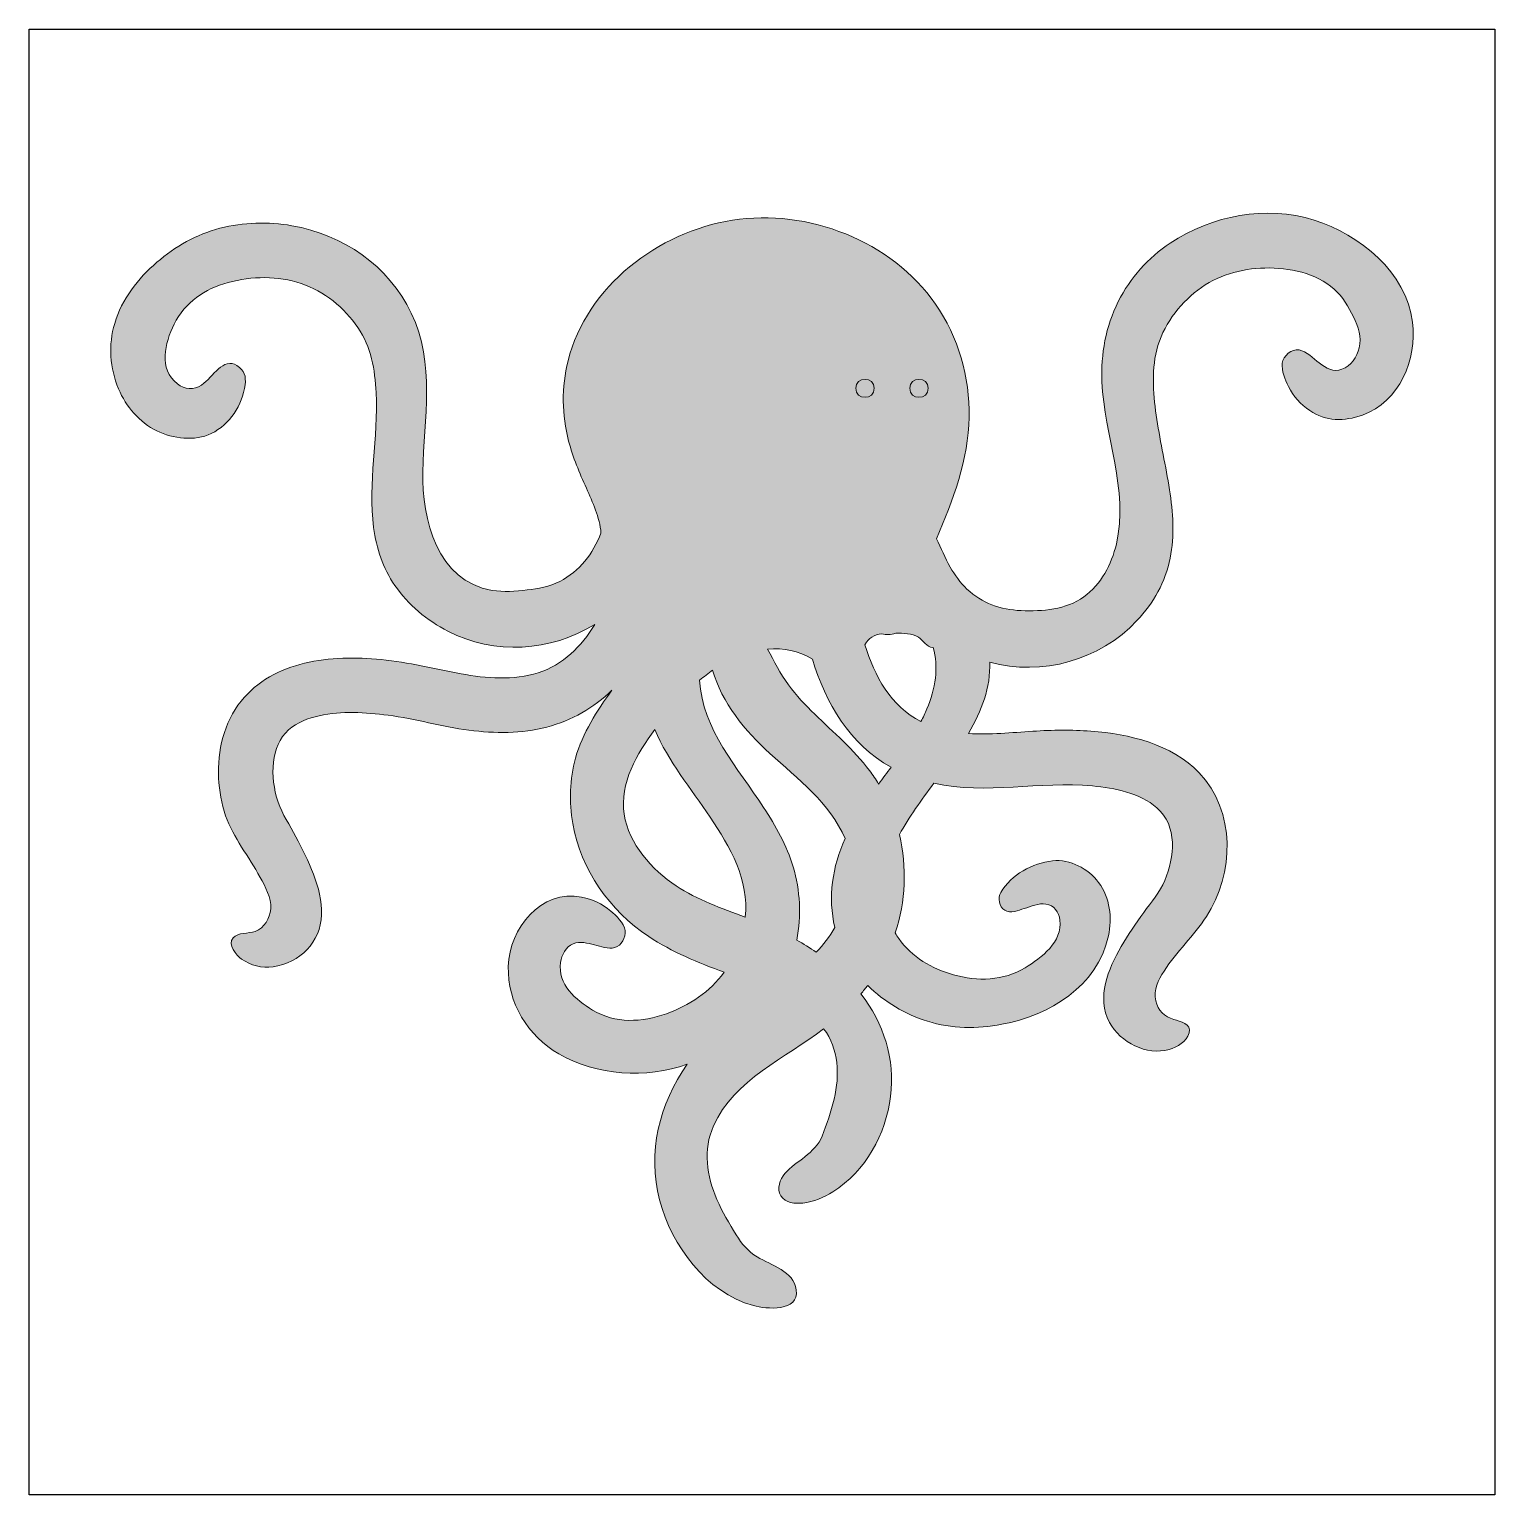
# Model space of a CAD drawing. Header units: inches. Extents: x 0 to 114, y 0 to 114.
import ezdxf

# ---------------------------------------------------------------- set-up
doc = ezdxf.new("R2010")
doc.units = ezdxf.units.IN
doc.header["$MEASUREMENT"] = 0
doc.layers.add('Image Background', color=7, linetype='Continuous')
doc.layers.add('Layer 1', color=7, linetype='Continuous')
picture_1 = doc.add_image_def('image1.png', size_in_pixel=(1350, 1350))

msp = doc.modelspace()

# ---------------------------------------------------------------- hatches: boundary and pattern name
at = {"layer": 'Layer 1', "true_color": 0x90278e}
h = msp.add_hatch(color=217, dxfattribs=at)
h.dxf.hatch_style = 2
edge = h.paths.add_edge_path()
edge.add_spline(control_points=[(100.22, 99.42), (96.46, 100.6), (92.25, 99.78), (89, 97.63), (87.27, 96.47), (85.88, 94.92), (84.94, 93.06), (83.96, 91.12), (83.58, 88.97), (83.67, 86.81), (83.84, 82.6), (85.78, 78.37), (84.79, 74.15), (84.41, 72.56), (83.6, 71), (82.25, 70.03), (80.85, 69.02), (79.03, 68.89), (77.36, 68.96), (75.77, 69.03), (74.3, 69.53), (73.14, 70.64), (72.61, 71.14), (72.18, 71.73), (71.82, 72.36), (71.41, 73.07), (71.14, 73.84), (70.76, 74.56), (72.04, 77.54), (73.26, 80.76), (73.31, 84.04), (73.36, 87.17), (72.48, 90.3), (70.68, 92.87), (67.24, 97.8), (60.74, 100.34), (54.84, 99.41), (49.06, 98.5), (43.48, 94.26), (42.02, 88.44), (41.5, 86.38), (41.54, 84.22), (42.07, 82.17), (42.4, 80.9), (42.92, 79.7), (43.45, 78.51), (43.94, 77.4), (44.49, 76.24), (44.59, 75.01), (43.97, 73.4), (42.93, 72.03), (41.37, 71.23), (40.59, 70.83), (39.69, 70.67), (38.83, 70.57), (37.93, 70.46), (36.99, 70.39), (36.1, 70.54), (31.83, 71.23), (30.61, 76.11), (30.69, 79.78), (30.79, 83.96), (31.67, 88.22), (29.79, 92.17), (28.03, 95.86), (24.47, 98.29), (20.49, 98.98), (18.63, 99.31), (16.7, 99.25), (14.87, 98.78), (13.04, 98.3), (11.39, 97.36), (9.95, 96.13), (8.47, 94.86), (7.22, 93.24), (6.66, 91.36), (6.16, 89.69), (6.28, 87.87), (6.96, 86.26), (7.55, 84.87), (8.58, 83.64), (9.95, 82.98), (11.21, 82.37), (12.9, 82.14), (14.19, 82.77), (15.66, 83.49), (16.61, 84.98), (16.83, 86.57), (16.91, 87.23), (16.8, 87.69), (16.2, 88.08), (15.69, 88.42), (15.17, 88.18), (14.76, 87.81), (14.29, 87.41), (13.93, 86.9), (13.42, 86.55), (12.83, 86.14), (12.11, 86.21), (11.56, 86.64), (10.04, 87.82), (10.58, 89.82), (11.29, 91.29), (12.15, 93.03), (13.67, 94.04), (15.51, 94.55), (17.36, 95.06), (19.38, 95.08), (21.2, 94.47), (22.99, 93.87), (24.58, 92.59), (25.63, 91.03), (26.65, 89.53), (26.97, 87.75), (27.05, 85.96), (27.22, 82.45), (26.41, 78.93), (26.86, 75.43), (27.07, 73.82), (27.58, 72.27), (28.51, 70.93), (29.55, 69.43), (31.03, 68.18), (32.65, 67.35), (36.28, 65.48), (40.66, 65.75), (44.1, 67.88), (43.07, 66.17), (41.63, 64.72), (39.69, 64.11), (37.76, 63.49), (35.65, 63.67), (33.68, 64.03), (31.6, 64.41), (29.56, 64.94), (27.45, 65.14), (25.46, 65.33), (23.42, 65.32), (21.46, 64.85), (19.56, 64.4), (17.76, 63.45), (16.52, 61.9), (15.17, 60.21), (14.66, 58.02), (14.77, 55.89), (14.82, 54.9), (14.98, 53.9), (15.31, 52.96), (15.63, 52.1), (16.08, 51.3), (16.56, 50.52), (17.05, 49.73), (17.56, 48.97), (18, 48.15), (18.4, 47.43), (18.89, 46.56), (18.83, 45.7), (18.78, 44.95), (18.34, 44.2), (17.61, 43.94), (17.09, 43.75), (16.3, 43.87), (15.9, 43.43), (15.43, 42.91), (16.16, 42.07), (16.56, 41.78), (17.25, 41.27), (18.16, 41.06), (19.01, 41.18), (21.11, 41.49), (22.73, 43.08), (22.79, 45.24), (22.85, 47.38), (21.74, 49.47), (20.79, 51.32), (20.33, 52.21), (19.72, 53.08), (19.4, 54.03), (19.07, 55.02), (18.93, 56.11), (19.04, 57.15), (19.15, 58.1), (19.51, 59.01), (20.23, 59.66), (20.89, 60.25), (21.76, 60.57), (22.62, 60.76), (24.37, 61.14), (26.22, 61.03), (27.98, 60.8), (30.11, 60.52), (32.17, 59.91), (34.29, 59.63), (36.31, 59.37), (38.4, 59.36), (40.38, 59.88), (42.29, 60.38), (44.04, 61.38), (45.45, 62.76), (44.26, 61.12), (43.15, 59.43), (42.61, 57.46), (42.16, 55.8), (42.1, 54.04), (42.39, 52.35), (43.03, 48.71), (45.27, 45.57), (48.32, 43.54), (50.13, 42.33), (52.17, 41.49), (54.21, 40.76), (53.1, 39.24), (51.45, 38.14), (49.69, 37.52), (47.78, 36.84), (45.72, 36.72), (43.94, 37.8), (42.62, 38.6), (41.2, 39.79), (41.44, 41.51), (41.52, 42.11), (41.84, 42.72), (42.43, 42.97), (42.96, 43.19), (43.55, 43.02), (44.08, 42.88), (44.58, 42.75), (45.15, 42.54), (45.67, 42.67), (46.2, 42.81), (46.53, 43.49), (46.47, 44.01), (46.41, 44.59), (45.76, 45.17), (45.35, 45.52), (44.68, 46.1), (43.94, 46.44), (43.08, 46.61), (39.9, 47.26), (37.45, 44.14), (37.36, 41.21), (37.28, 38.37), (38.87, 35.78), (41.31, 34.38), (44.26, 32.69), (48.12, 32.43), (51.31, 33.57), (49.15, 30.49), (48.19, 26.69), (49.16, 23), (50.11, 19.41), (52.76, 15.8), (56.48, 14.75), (57.47, 14.47), (60.07, 14.25), (59.82, 15.97), (59.62, 17.45), (57.87, 17.89), (56.78, 18.55), (56.05, 18.99), (55.59, 19.54), (55.14, 20.26), (54.59, 21.15), (54.06, 22.06), (53.64, 23.02), (52.84, 24.86), (52.53, 26.88), (53.37, 28.77), (54.97, 32.37), (59, 34.07), (61.96, 36.35), (63.15, 34.74), (63.22, 32.75), (62.77, 30.86), (62.54, 29.88), (62.2, 28.92), (61.84, 27.97), (61.59, 27.3), (61.05, 26.8), (60.5, 26.36), (59.97, 25.94), (59.38, 25.57), (58.93, 25.05), (58.54, 24.6), (58.29, 23.87), (58.62, 23.31), (58.95, 22.73), (59.75, 22.69), (60.34, 22.75), (61.18, 22.85), (61.98, 23.18), (62.68, 23.63), (65.25, 25.25), (66.8, 28.1), (67.18, 31.07), (67.54, 33.96), (66.65, 36.79), (64.87, 39.07), (65.05, 39.29), (65.23, 39.51), (65.4, 39.73), (66.69, 38.43), (68.31, 37.47), (70.06, 36.93), (71.95, 36.34), (73.91, 36.32), (75.85, 36.69), (79.57, 37.39), (83.33, 39.64), (84.17, 43.58), (84.47, 45), (84.31, 46.56), (83.41, 47.75), (82.59, 48.84), (81.19, 49.59), (79.81, 49.44), (78.24, 49.27), (76.59, 48.37), (75.77, 46.98), (75.52, 46.56), (75.63, 45.85), (76.08, 45.59), (76.53, 45.32), (77.16, 45.57), (77.6, 45.72), (78.14, 45.89), (78.73, 46.16), (79.3, 46.07), (79.94, 45.97), (80.31, 45.43), (80.39, 44.82), (80.61, 43.12), (78.95, 41.88), (77.67, 41.1), (75.98, 40.06), (73.96, 40.03), (72.08, 40.55), (70.41, 41.01), (68.81, 41.94), (67.82, 43.38), (67.72, 43.52), (67.63, 43.67), (67.55, 43.82), (68.35, 46.27), (68.47, 48.94), (67.87, 51.49), (68.62, 52.86), (69.58, 54.18), (70.56, 55.49), (74.66, 54.58), (78.79, 55.68), (82.93, 55.28), (84.65, 55.11), (86.61, 54.75), (87.95, 53.58), (89.59, 52.15), (89.33, 49.74), (88.57, 47.92), (88.18, 46.99), (87.51, 46.22), (86.93, 45.41), (86.31, 44.55), (85.71, 43.67), (85.17, 42.75), (84.15, 41.01), (83.21, 38.79), (84.26, 36.84), (85.11, 35.27), (87.15, 34.23), (88.9, 34.73), (89.55, 34.91), (90.26, 35.33), (90.46, 36.02), (90.66, 36.73), (89.78, 36.92), (89.27, 37.07), (88.55, 37.29), (88.03, 37.76), (87.86, 38.52), (87.66, 39.39), (88.06, 40.13), (88.51, 40.84), (89.49, 42.35), (90.82, 43.59), (91.81, 45.09), (94.01, 48.4), (94.1, 53.36), (91.24, 56.31), (89.07, 58.56), (85.82, 59.33), (82.8, 59.55), (81.3, 59.67), (79.79, 59.65), (78.28, 59.55), (76.6, 59.45), (74.94, 59.25), (73.25, 59.38), (74.29, 61.14), (74.99, 62.96), (74.91, 64.94), (79, 63.82), (83.49, 65.08), (86.4, 68.18), (87.68, 69.56), (88.62, 71.19), (88.99, 73.05), (89.35, 74.81), (89.21, 76.63), (88.94, 78.39), (88.65, 80.23), (88.22, 82.04), (87.95, 83.87), (87.68, 85.64), (87.5, 87.54), (87.94, 89.29), (88.4, 91.14), (89.65, 92.81), (91.14, 93.96), (92.63, 95.11), (94.52, 95.64), (96.38, 95.68), (98.26, 95.72), (100.34, 95.32), (101.78, 94.03), (102.43, 93.44), (102.91, 92.65), (103.29, 91.87), (103.67, 91.1), (103.93, 90.3), (103.72, 89.45), (103.55, 88.75), (103.1, 88.03), (102.39, 87.78), (101.72, 87.54), (101.13, 87.87), (100.61, 88.28), (100.15, 88.65), (99.65, 89.18), (99.04, 89.29), (98.48, 89.39), (97.79, 88.83), (97.73, 88.27), (97.66, 87.66), (97.95, 86.98), (98.21, 86.45), (98.59, 85.66), (99.16, 85.07), (99.87, 84.57), (101.12, 83.71), (102.58, 83.7), (103.98, 84.21), (106.89, 85.27), (108.24, 88.53), (107.89, 91.46), (107.42, 95.34), (103.76, 98.3), (100.22, 99.42)], knot_values=[0, 0, 0, 0, 1, 1, 1, 2, 2, 2, 3, 3, 3, 4, 4, 4, 5, 5, 5, 6, 6, 6, 7, 7, 7, 8, 8, 8, 9, 9, 9, 10, 10, 10, 11, 11, 11, 12, 12, 12, 13, 13, 13, 14, 14, 14, 15, 15, 15, 16, 16, 16, 17, 17, 17, 18, 18, 18, 19, 19, 19, 20, 20, 20, 21, 21, 21, 22, 22, 22, 23, 23, 23, 24, 24, 24, 25, 25, 25, 26, 26, 26, 27, 27, 27, 28, 28, 28, 29, 29, 29, 30, 30, 30, 31, 31, 31, 32, 32, 32, 33, 33, 33, 34, 34, 34, 35, 35, 35, 36, 36, 36, 37, 37, 37, 38, 38, 38, 39, 39, 39, 40, 40, 40, 41, 41, 41, 42, 42, 42, 43, 43, 43, 44, 44, 44, 45, 45, 45, 46, 46, 46, 47, 47, 47, 48, 48, 48, 49, 49, 49, 50, 50, 50, 51, 51, 51, 52, 52, 52, 53, 53, 53, 54, 54, 54, 55, 55, 55, 56, 56, 56, 57, 57, 57, 58, 58, 58, 59, 59, 59, 60, 60, 60, 61, 61, 61, 62, 62, 62, 63, 63, 63, 64, 64, 64, 65, 65, 65, 66, 66, 66, 67, 67, 67, 68, 68, 68, 69, 69, 69, 70, 70, 70, 71, 71, 71, 72, 72, 72, 73, 73, 73, 74, 74, 74, 75, 75, 75, 76, 76, 76, 77, 77, 77, 78, 78, 78, 79, 79, 79, 80, 80, 80, 81, 81, 81, 82, 82, 82, 83, 83, 83, 84, 84, 84, 85, 85, 85, 86, 86, 86, 87, 87, 87, 88, 88, 88, 89, 89, 89, 90, 90, 90, 91, 91, 91, 92, 92, 92, 93, 93, 93, 94, 94, 94, 95, 95, 95, 96, 96, 96, 97, 97, 97, 98, 98, 98, 99, 99, 99, 100, 100, 100, 101, 101, 101, 102, 102, 102, 103, 103, 103, 104, 104, 104, 105, 105, 105, 106, 106, 106, 107, 107, 107, 108, 108, 108, 109, 109, 109, 110, 110, 110, 111, 111, 111, 112, 112, 112, 113, 113, 113, 114, 114, 114, 115, 115, 115, 116, 116, 116, 117, 117, 117, 118, 118, 118, 119, 119, 119, 120, 120, 120, 121, 121, 121, 122, 122, 122, 123, 123, 123, 124, 124, 124, 125, 125, 125, 126, 126, 126, 127, 127, 127, 128, 128, 128, 129, 129, 129, 130, 130, 130, 131, 131, 131, 132, 132, 132, 133, 133, 133, 134, 134, 134, 135, 135, 135, 136, 136, 136, 137, 137, 137, 138, 138, 138, 139, 139, 139, 140, 140, 140, 141, 141, 141, 142, 142, 142, 143, 143, 143, 144, 144, 144, 145, 145, 145, 146, 146, 146, 147, 147, 147, 148, 148, 148, 149, 149, 149, 150, 150, 150, 151, 151, 151, 152, 152, 152, 152], degree=3, periodic=1)
edge = h.paths.add_edge_path()
edge.add_spline(control_points=[(69.55, 60.31), (67.2, 61.48), (65.93, 63.87), (65.18, 66.29), (65.47, 66.85), (65.92, 67.07), (66.49, 67.15), (66.83, 67.07), (67.19, 67.07), (67.58, 67.2), (68.15, 67.2), (68.85, 67.19), (69.35, 66.89), (69.77, 66.64), (69.94, 66.11), (70.49, 66.08), (70.95, 64.58), (70.67, 62.83), (70.02, 61.29), (69.88, 60.96), (69.72, 60.64), (69.55, 60.31)], knot_values=[0, 0, 0, 0, 1, 1, 1, 2, 2, 2, 3, 3, 3, 4, 4, 4, 5, 5, 5, 6, 6, 6, 7, 7, 7, 7], degree=3, periodic=1)
edge = h.paths.add_edge_path()
edge.add_spline(control_points=[(61.37, 42.31), (60.89, 42.65), (60.38, 42.97), (59.86, 43.26), (60.22, 45.16), (60.14, 47.12), (59.58, 48.98), (59.08, 50.64), (58.23, 52.16), (57.28, 53.6), (55.26, 56.69), (52.49, 59.67), (52.28, 63.54), (52.62, 63.79), (52.96, 64.07), (53.3, 64.32), (54.02, 61.77), (55.83, 59.56), (57.77, 57.82), (59.94, 55.85), (62.43, 53.95), (63.63, 51.18), (62.64, 49), (62.28, 46.58), (62.83, 44.23), (62.43, 43.53), (61.93, 42.9), (61.37, 42.31)], knot_values=[0, 0, 0, 0, 1, 1, 1, 2, 2, 2, 3, 3, 3, 4, 4, 4, 5, 5, 5, 6, 6, 6, 7, 7, 7, 8, 8, 8, 9, 9, 9, 9], degree=3, periodic=1)
edge = h.paths.add_edge_path()
edge.add_spline(control_points=[(46.4, 53.08), (46.02, 55.48), (47.43, 57.83), (48.78, 59.68), (49.85, 57.2), (51.6, 55.08), (53.1, 52.85), (54.66, 50.54), (56.17, 47.94), (55.84, 45.05), (54, 45.74), (52.11, 46.4), (50.46, 47.49), (48.56, 48.74), (46.76, 50.76), (46.4, 53.08)], knot_values=[0, 0, 0, 0, 1, 1, 1, 2, 2, 2, 3, 3, 3, 4, 4, 4, 5, 5, 5, 5], degree=3, periodic=1)
edge = h.paths.add_edge_path()
edge.add_spline(control_points=[(61.26, 60.88), (60.53, 61.6), (59.82, 62.34), (59.21, 63.17), (58.56, 64.03), (58.13, 65.02), (57.57, 65.95), (58.86, 66.07), (59.97, 65.84), (61.08, 65.18), (62.11, 61.75), (64, 58.52), (67.22, 56.74), (66.89, 56.3), (66.57, 55.87), (66.25, 55.43), (66.03, 55.79), (65.8, 56.14), (65.54, 56.48), (64.31, 58.13), (62.72, 59.45), (61.26, 60.88)], knot_values=[0, 0, 0, 0, 1, 1, 1, 2, 2, 2, 3, 3, 3, 4, 4, 4, 5, 5, 5, 6, 6, 6, 7, 7, 7, 7], degree=3, periodic=1)
at = {"layer": 'Layer 1', "true_color": 0x000000}
h = msp.add_hatch(color=18, dxfattribs=at)
h.dxf.hatch_style = 2
edge = h.paths.add_edge_path()
edge.add_spline(control_points=[(64.46, 86.3), (64.46, 87.23), (65.91, 87.23), (65.91, 86.3), (65.91, 85.36), (64.46, 85.36), (64.46, 86.3)], knot_values=[0, 0, 0, 0, 1, 1, 1, 2, 2, 2, 2], degree=3, periodic=1)
h = msp.add_hatch(color=18, dxfattribs=at)
h.dxf.hatch_style = 2
edge = h.paths.add_edge_path()
edge.add_spline(control_points=[(68.67, 86.3), (68.67, 87.23), (70.12, 87.23), (70.12, 86.3), (70.12, 85.36), (68.67, 85.36), (68.67, 86.3)], knot_values=[0, 0, 0, 0, 1, 1, 1, 2, 2, 2, 2], degree=3, periodic=1)

# ---------------------------------------------------------------- linework, layer by layer
at = {"layer": 'Layer 1', "lineweight": 0}
for points, knots in [([(100.22, 99.42), (96.46, 100.6), (92.25, 99.78), (89, 97.63), (87.27, 96.47), (85.88, 94.92), (84.94, 93.06), (83.96, 91.12), (83.58, 88.97), (83.67, 86.81), (83.84, 82.6), (85.78, 78.37), (84.79, 74.15), (84.41, 72.56), (83.6, 71), (82.25, 70.03), (80.85, 69.02), (79.03, 68.89), (77.36, 68.96), (75.77, 69.03), (74.3, 69.53), (73.14, 70.64), (72.61, 71.14), (72.18, 71.73), (71.82, 72.36), (71.41, 73.07), (71.14, 73.84), (70.76, 74.56), (72.04, 77.54), (73.26, 80.76), (73.31, 84.04), (73.36, 87.17), (72.48, 90.3), (70.68, 92.87), (67.24, 97.8), (60.74, 100.34), (54.84, 99.41), (49.06, 98.5), (43.48, 94.26), (42.02, 88.44), (41.5, 86.38), (41.54, 84.22), (42.07, 82.17), (42.4, 80.9), (42.92, 79.7), (43.45, 78.51), (43.94, 77.4), (44.49, 76.24), (44.59, 75.01), (43.97, 73.4), (42.93, 72.03), (41.37, 71.23), (40.59, 70.83), (39.69, 70.67), (38.83, 70.57), (37.93, 70.46), (36.99, 70.39), (36.1, 70.54), (31.83, 71.23), (30.61, 76.11), (30.69, 79.78), (30.79, 83.96), (31.67, 88.22), (29.79, 92.17), (28.03, 95.86), (24.47, 98.29), (20.49, 98.98), (18.63, 99.31), (16.7, 99.25), (14.87, 98.78), (13.04, 98.3), (11.39, 97.36), (9.95, 96.13), (8.47, 94.86), (7.22, 93.24), (6.66, 91.36), (6.16, 89.69), (6.28, 87.87), (6.96, 86.26), (7.55, 84.87), (8.58, 83.64), (9.95, 82.98), (11.21, 82.37), (12.9, 82.14), (14.19, 82.77), (15.66, 83.49), (16.61, 84.98), (16.83, 86.57), (16.91, 87.23), (16.8, 87.69), (16.2, 88.08), (15.69, 88.42), (15.17, 88.18), (14.76, 87.81), (14.29, 87.41), (13.93, 86.9), (13.42, 86.55), (12.83, 86.14), (12.11, 86.21), (11.56, 86.64), (10.04, 87.82), (10.58, 89.82), (11.29, 91.29), (12.15, 93.03), (13.67, 94.04), (15.51, 94.55), (17.36, 95.06), (19.38, 95.08), (21.2, 94.47), (22.99, 93.87), (24.58, 92.59), (25.63, 91.03), (26.65, 89.53), (26.97, 87.75), (27.05, 85.96), (27.22, 82.45), (26.41, 78.93), (26.86, 75.43), (27.07, 73.82), (27.58, 72.27), (28.51, 70.93), (29.55, 69.43), (31.03, 68.18), (32.65, 67.35), (36.28, 65.48), (40.66, 65.75), (44.1, 67.88), (43.07, 66.17), (41.63, 64.72), (39.69, 64.11), (37.76, 63.49), (35.65, 63.67), (33.68, 64.03), (31.6, 64.41), (29.56, 64.94), (27.45, 65.14), (25.46, 65.33), (23.42, 65.32), (21.46, 64.85), (19.56, 64.4), (17.76, 63.45), (16.52, 61.9), (15.17, 60.21), (14.66, 58.02), (14.77, 55.89), (14.82, 54.9), (14.98, 53.9), (15.31, 52.96), (15.63, 52.1), (16.08, 51.3), (16.56, 50.52), (17.05, 49.73), (17.56, 48.97), (18, 48.15), (18.4, 47.43), (18.89, 46.56), (18.83, 45.7), (18.78, 44.95), (18.34, 44.2), (17.61, 43.94), (17.09, 43.75), (16.3, 43.87), (15.9, 43.43), (15.43, 42.91), (16.16, 42.07), (16.56, 41.78), (17.25, 41.27), (18.16, 41.06), (19.01, 41.18), (21.11, 41.49), (22.73, 43.08), (22.79, 45.24), (22.85, 47.38), (21.74, 49.47), (20.79, 51.32), (20.33, 52.21), (19.72, 53.08), (19.4, 54.03), (19.07, 55.02), (18.93, 56.11), (19.04, 57.15), (19.15, 58.1), (19.51, 59.01), (20.23, 59.66), (20.89, 60.25), (21.76, 60.57), (22.62, 60.76), (24.37, 61.14), (26.22, 61.03), (27.98, 60.8), (30.11, 60.52), (32.17, 59.91), (34.29, 59.63), (36.31, 59.37), (38.4, 59.36), (40.38, 59.88), (42.29, 60.38), (44.04, 61.38), (45.45, 62.76), (44.26, 61.12), (43.15, 59.43), (42.61, 57.46), (42.16, 55.8), (42.1, 54.04), (42.39, 52.35), (43.03, 48.71), (45.27, 45.57), (48.32, 43.54), (50.13, 42.33), (52.17, 41.49), (54.21, 40.76), (53.1, 39.24), (51.45, 38.14), (49.69, 37.52), (47.78, 36.84), (45.72, 36.72), (43.94, 37.8), (42.62, 38.6), (41.2, 39.79), (41.44, 41.51), (41.52, 42.11), (41.84, 42.72), (42.43, 42.97), (42.96, 43.19), (43.55, 43.02), (44.08, 42.88), (44.58, 42.75), (45.15, 42.54), (45.67, 42.67), (46.2, 42.81), (46.53, 43.49), (46.47, 44.01), (46.41, 44.59), (45.76, 45.17), (45.35, 45.52), (44.68, 46.1), (43.94, 46.44), (43.08, 46.61), (39.9, 47.26), (37.45, 44.14), (37.36, 41.21), (37.28, 38.37), (38.87, 35.78), (41.31, 34.38), (44.26, 32.69), (48.12, 32.43), (51.31, 33.57), (49.15, 30.49), (48.19, 26.69), (49.16, 23), (50.11, 19.41), (52.76, 15.8), (56.48, 14.75), (57.47, 14.47), (60.07, 14.25), (59.82, 15.97), (59.62, 17.45), (57.87, 17.89), (56.78, 18.55), (56.05, 18.99), (55.59, 19.54), (55.14, 20.26), (54.59, 21.15), (54.06, 22.06), (53.64, 23.02), (52.84, 24.86), (52.53, 26.88), (53.37, 28.77), (54.97, 32.37), (59, 34.07), (61.96, 36.35), (63.15, 34.74), (63.22, 32.75), (62.77, 30.86), (62.54, 29.88), (62.2, 28.92), (61.84, 27.97), (61.59, 27.3), (61.05, 26.8), (60.5, 26.36), (59.97, 25.94), (59.38, 25.57), (58.93, 25.05), (58.54, 24.6), (58.29, 23.87), (58.62, 23.31), (58.95, 22.73), (59.75, 22.69), (60.34, 22.75), (61.18, 22.85), (61.98, 23.18), (62.68, 23.63), (65.25, 25.25), (66.8, 28.1), (67.18, 31.07), (67.54, 33.96), (66.65, 36.79), (64.87, 39.07), (65.05, 39.29), (65.23, 39.51), (65.4, 39.73), (66.69, 38.43), (68.31, 37.47), (70.06, 36.93), (71.95, 36.34), (73.91, 36.32), (75.85, 36.69), (79.57, 37.39), (83.33, 39.64), (84.17, 43.58), (84.47, 45), (84.31, 46.56), (83.41, 47.75), (82.59, 48.84), (81.19, 49.59), (79.81, 49.44), (78.24, 49.27), (76.59, 48.37), (75.77, 46.98), (75.52, 46.56), (75.63, 45.85), (76.08, 45.59), (76.53, 45.32), (77.16, 45.57), (77.6, 45.72), (78.14, 45.89), (78.73, 46.16), (79.3, 46.07), (79.94, 45.97), (80.31, 45.43), (80.39, 44.82), (80.61, 43.12), (78.95, 41.88), (77.67, 41.1), (75.98, 40.06), (73.96, 40.03), (72.08, 40.55), (70.41, 41.01), (68.81, 41.94), (67.82, 43.38), (67.72, 43.52), (67.63, 43.67), (67.55, 43.82), (68.35, 46.27), (68.47, 48.94), (67.87, 51.49), (68.62, 52.86), (69.58, 54.18), (70.56, 55.49), (74.66, 54.58), (78.79, 55.68), (82.93, 55.28), (84.65, 55.11), (86.61, 54.75), (87.95, 53.58), (89.59, 52.15), (89.33, 49.74), (88.57, 47.92), (88.18, 46.99), (87.51, 46.22), (86.93, 45.41), (86.31, 44.55), (85.71, 43.67), (85.17, 42.75), (84.15, 41.01), (83.21, 38.79), (84.26, 36.84), (85.11, 35.27), (87.15, 34.23), (88.9, 34.73), (89.55, 34.91), (90.26, 35.33), (90.46, 36.02), (90.66, 36.73), (89.78, 36.92), (89.27, 37.07), (88.55, 37.29), (88.03, 37.76), (87.86, 38.52), (87.66, 39.39), (88.06, 40.13), (88.51, 40.84), (89.49, 42.35), (90.82, 43.59), (91.81, 45.09), (94.01, 48.4), (94.1, 53.36), (91.24, 56.31), (89.07, 58.56), (85.82, 59.33), (82.8, 59.55), (81.3, 59.67), (79.79, 59.65), (78.28, 59.55), (76.6, 59.45), (74.94, 59.25), (73.25, 59.38), (74.29, 61.14), (74.99, 62.96), (74.91, 64.94), (79, 63.82), (83.49, 65.08), (86.4, 68.18), (87.68, 69.56), (88.62, 71.19), (88.99, 73.05), (89.35, 74.81), (89.21, 76.63), (88.94, 78.39), (88.65, 80.23), (88.22, 82.04), (87.95, 83.87), (87.68, 85.64), (87.5, 87.54), (87.94, 89.29), (88.4, 91.14), (89.65, 92.81), (91.14, 93.96), (92.63, 95.11), (94.52, 95.64), (96.38, 95.68), (98.26, 95.72), (100.34, 95.32), (101.78, 94.03), (102.43, 93.44), (102.91, 92.65), (103.29, 91.87), (103.67, 91.1), (103.93, 90.3), (103.72, 89.45), (103.55, 88.75), (103.1, 88.03), (102.39, 87.78), (101.72, 87.54), (101.13, 87.87), (100.61, 88.28), (100.15, 88.65), (99.65, 89.18), (99.04, 89.29), (98.48, 89.39), (97.79, 88.83), (97.73, 88.27), (97.66, 87.66), (97.95, 86.98), (98.21, 86.45), (98.59, 85.66), (99.16, 85.07), (99.87, 84.57), (101.12, 83.71), (102.58, 83.7), (103.98, 84.21), (106.89, 85.27), (108.24, 88.53), (107.89, 91.46), (107.42, 95.34), (103.76, 98.3), (100.22, 99.42)], [0, 0, 0, 0, 1, 1, 1, 2, 2, 2, 3, 3, 3, 4, 4, 4, 5, 5, 5, 6, 6, 6, 7, 7, 7, 8, 8, 8, 9, 9, 9, 10, 10, 10, 11, 11, 11, 12, 12, 12, 13, 13, 13, 14, 14, 14, 15, 15, 15, 16, 16, 16, 17, 17, 17, 18, 18, 18, 19, 19, 19, 20, 20, 20, 21, 21, 21, 22, 22, 22, 23, 23, 23, 24, 24, 24, 25, 25, 25, 26, 26, 26, 27, 27, 27, 28, 28, 28, 29, 29, 29, 30, 30, 30, 31, 31, 31, 32, 32, 32, 33, 33, 33, 34, 34, 34, 35, 35, 35, 36, 36, 36, 37, 37, 37, 38, 38, 38, 39, 39, 39, 40, 40, 40, 41, 41, 41, 42, 42, 42, 43, 43, 43, 44, 44, 44, 45, 45, 45, 46, 46, 46, 47, 47, 47, 48, 48, 48, 49, 49, 49, 50, 50, 50, 51, 51, 51, 52, 52, 52, 53, 53, 53, 54, 54, 54, 55, 55, 55, 56, 56, 56, 57, 57, 57, 58, 58, 58, 59, 59, 59, 60, 60, 60, 61, 61, 61, 62, 62, 62, 63, 63, 63, 64, 64, 64, 65, 65, 65, 66, 66, 66, 67, 67, 67, 68, 68, 68, 69, 69, 69, 70, 70, 70, 71, 71, 71, 72, 72, 72, 73, 73, 73, 74, 74, 74, 75, 75, 75, 76, 76, 76, 77, 77, 77, 78, 78, 78, 79, 79, 79, 80, 80, 80, 81, 81, 81, 82, 82, 82, 83, 83, 83, 84, 84, 84, 85, 85, 85, 86, 86, 86, 87, 87, 87, 88, 88, 88, 89, 89, 89, 90, 90, 90, 91, 91, 91, 92, 92, 92, 93, 93, 93, 94, 94, 94, 95, 95, 95, 96, 96, 96, 97, 97, 97, 98, 98, 98, 99, 99, 99, 100, 100, 100, 101, 101, 101, 102, 102, 102, 103, 103, 103, 104, 104, 104, 105, 105, 105, 106, 106, 106, 107, 107, 107, 108, 108, 108, 109, 109, 109, 110, 110, 110, 111, 111, 111, 112, 112, 112, 113, 113, 113, 114, 114, 114, 115, 115, 115, 116, 116, 116, 117, 117, 117, 118, 118, 118, 119, 119, 119, 120, 120, 120, 121, 121, 121, 122, 122, 122, 123, 123, 123, 124, 124, 124, 125, 125, 125, 126, 126, 126, 127, 127, 127, 128, 128, 128, 129, 129, 129, 130, 130, 130, 131, 131, 131, 132, 132, 132, 133, 133, 133, 134, 134, 134, 135, 135, 135, 136, 136, 136, 137, 137, 137, 138, 138, 138, 139, 139, 139, 140, 140, 140, 141, 141, 141, 142, 142, 142, 143, 143, 143, 144, 144, 144, 145, 145, 145, 146, 146, 146, 147, 147, 147, 148, 148, 148, 149, 149, 149, 150, 150, 150, 151, 151, 151, 152, 152, 152, 152]), ([(64.46, 86.3), (64.46, 87.23), (65.91, 87.23), (65.91, 86.3), (65.91, 85.36), (64.46, 85.36), (64.46, 86.3)], [0, 0, 0, 0, 1, 1, 1, 2, 2, 2, 2]), ([(68.67, 86.3), (68.67, 87.23), (70.12, 87.23), (70.12, 86.3), (70.12, 85.36), (68.67, 85.36), (68.67, 86.3)], [0, 0, 0, 0, 1, 1, 1, 2, 2, 2, 2]), ([(69.55, 60.31), (67.2, 61.48), (65.93, 63.87), (65.18, 66.29), (65.47, 66.85), (65.92, 67.07), (66.49, 67.15), (66.83, 67.07), (67.19, 67.07), (67.58, 67.2), (68.15, 67.2), (68.85, 67.19), (69.35, 66.89), (69.77, 66.64), (69.94, 66.11), (70.49, 66.08), (70.95, 64.58), (70.67, 62.83), (70.02, 61.29), (69.88, 60.96), (69.72, 60.64), (69.55, 60.31)], [0, 0, 0, 0, 1, 1, 1, 2, 2, 2, 3, 3, 3, 4, 4, 4, 5, 5, 5, 6, 6, 6, 7, 7, 7, 7]), ([(61.26, 60.88), (60.53, 61.6), (59.82, 62.34), (59.21, 63.17), (58.56, 64.03), (58.13, 65.02), (57.57, 65.95), (58.86, 66.07), (59.97, 65.84), (61.08, 65.18), (62.11, 61.75), (64, 58.52), (67.22, 56.74), (66.89, 56.3), (66.57, 55.87), (66.25, 55.43), (66.03, 55.79), (65.8, 56.14), (65.54, 56.48), (64.31, 58.13), (62.72, 59.45), (61.26, 60.88)], [0, 0, 0, 0, 1, 1, 1, 2, 2, 2, 3, 3, 3, 4, 4, 4, 5, 5, 5, 6, 6, 6, 7, 7, 7, 7]), ([(61.37, 42.31), (60.89, 42.65), (60.38, 42.97), (59.86, 43.26), (60.22, 45.16), (60.14, 47.12), (59.58, 48.98), (59.08, 50.64), (58.23, 52.16), (57.28, 53.6), (55.26, 56.69), (52.49, 59.67), (52.28, 63.54), (52.62, 63.79), (52.96, 64.07), (53.3, 64.32), (54.02, 61.77), (55.83, 59.56), (57.77, 57.82), (59.94, 55.85), (62.43, 53.95), (63.63, 51.18), (62.64, 49), (62.28, 46.58), (62.83, 44.23), (62.43, 43.53), (61.93, 42.9), (61.37, 42.31)], [0, 0, 0, 0, 1, 1, 1, 2, 2, 2, 3, 3, 3, 4, 4, 4, 5, 5, 5, 6, 6, 6, 7, 7, 7, 8, 8, 8, 9, 9, 9, 9]), ([(46.4, 53.08), (46.02, 55.48), (47.43, 57.83), (48.78, 59.68), (49.85, 57.2), (51.6, 55.08), (53.1, 52.85), (54.66, 50.54), (56.17, 47.94), (55.84, 45.05), (54, 45.74), (52.11, 46.4), (50.46, 47.49), (48.56, 48.74), (46.76, 50.76), (46.4, 53.08)], [0, 0, 0, 0, 1, 1, 1, 2, 2, 2, 3, 3, 3, 4, 4, 4, 5, 5, 5, 5])]:
    msp.add_open_spline(points, degree=3, knots=knots, dxfattribs=at)

# ---------------------------------------------------------------- pictures from other files: only their frames are drawn
at = {"layer": 'Image Background'}
image = msp.add_image(picture_1, insert=(0, 0), size_in_units=(114.3, 114.3), dxfattribs=at)

doc.saveas('drawing.dxf')
